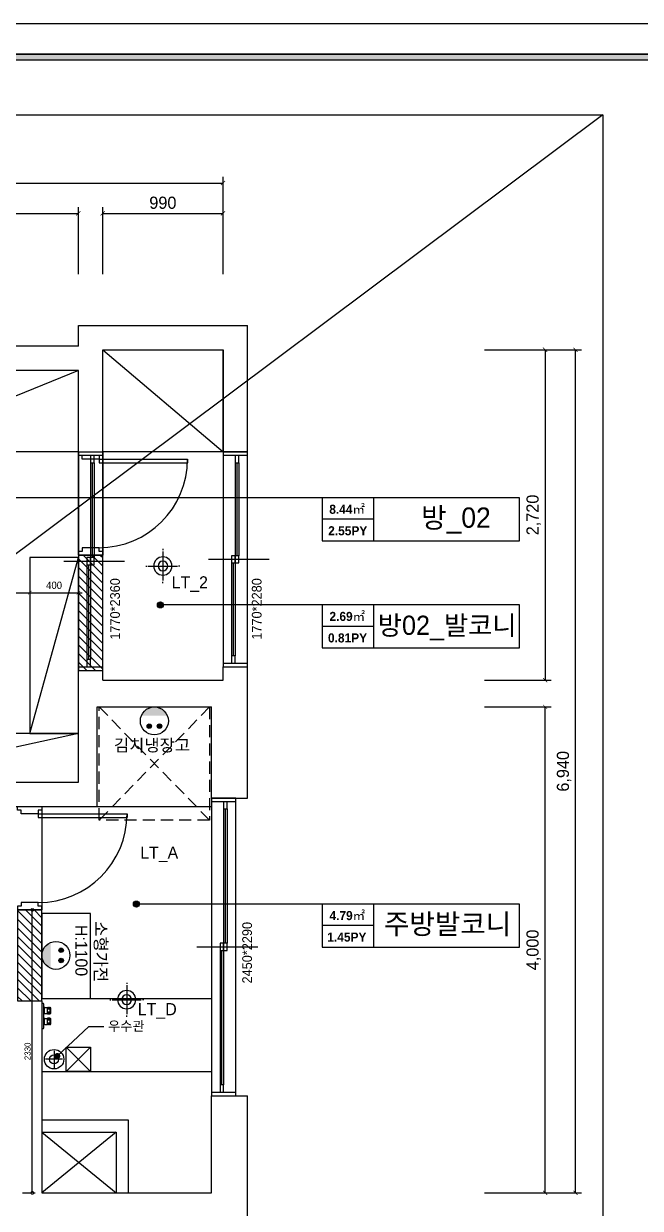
# Model space of a CAD drawing. Header units: inches. Extents: x 26859 to 99210, y 7818 to 34893.
# Drawn here: x 82439 to 87512, y 24642 to 34393 of the extents above; entities that cross this region are included whole.
import ezdxf
from ezdxf.enums import TextEntityAlignment as Align

# ---------------------------------------------------------------- set-up
doc = ezdxf.new("R2010")
doc.units = ezdxf.units.IN
doc.header["$LTSCALE"] = 100
doc.header["$MEASUREMENT"] = 0
doc.header["$PDSIZE"] = 700.071425
doc.linetypes.add('DASHEDX2', pattern=[1.5, 1, -0.5])
doc.linetypes.add('HID', pattern=[2.5, 1.5, -1])
for name, color, linetype in [('0-ELC TEXT', 7, 'Continuous'), ('03-TEXT', 3, 'Continuous'), ('06-FUR', 6, 'Continuous'), ('07-DIM', 1, 'Continuous'), ('07-DIM WAL', 5, 'Continuous'), ('08-HAT', 8, 'Continuous'), ('3.기호.계단선', 30, 'Continuous'), ('C-WALL1', 2, 'Continuous'), ('CEIL-DOOR', 6, 'Continuous'), ('F-SYM', 7, 'Continuous'), ('fin', 5, 'Continuous'), ('FORM(YOURNAME)-11', 1, 'Continuous'), ('HAT', 8, 'Continuous'), ('Layer 1', 7, 'Continuous'), ('RC-LIGHT', 7, 'Continuous'), ('U-LANP', 6, 'Continuous'), ('WAL NEW', 3, 'Continuous'), ('도면층2', 2, 'Continuous'), ('도면층4', 4, 'Continuous'), ('도면층5', 5, 'Continuous'), ('도면층8', 8, 'Continuous')]:
    doc.layers.add(name, color=color, linetype=linetype)
doc.styles.add('HY 울릉도 L', font='')
doc.styles.add('YOURNAME', font='HY울릉도M.TTF')
doc.styles.add('넥슨고딕', font='NEXONLv1GothicBold.ttf')
doc.styles.add('마감재', font='stylu.ttf')
doc.styles.add('스타일1', font='HY울릉도M.TTF')
doc.styles.add('코레일둥고', font='Korail_Round_Gothic_Medium.ttf')
doc.styles.get('HY 울릉도 L').set_extended_font_data('HY울릉도L')
doc.dimstyles.new('20', dxfattribs={"dimscale": 20, "dimtxt": 2.5, "dimasz": 2.5, "dimexe": 1.25, "dimexo": 2, "dimtad": 1, "dimdec": 0, "dimtxsty": '스타일1', "dimblk": 'DOTSMALL', "dimcen": 2.5, "dimclrd": 1, "dimclre": 1, "dimclrt": 7, "dimadec": 0, "dimazin": 0, "dimtfac": 1, "dimtdec": 0, "dimtix": 1, "dimtmove": 0, "dimatfit": 3, "dimldrblk": 'DOTSMALL', "dimfxl": 1.25, "dimarcsym": 0})
doc.dimstyles.new('30', dxfattribs={"dimscale": 30, "dimtxt": 2, "dimasz": 1, "dimexe": 1, "dimexo": 1, "dimgap": 1, "dimtad": 1, "dimdec": 0, "dimrnd": 0.05, "dimdsep": 46, "dimlunit": 6, "dimtxsty": 'HY 울릉도 L', "dimblk": 'ARCHTICK', "dimcen": 2.5, "dimdle": 1, "dimclrd": 133, "dimclre": 133, "dimclrt": 30, "dimadec": 0, "dimazin": 0, "dimtfac": 1, "dimtdec": 0, "dimtix": 1, "dimtmove": 2, "dimatfit": 3, "dimldrblk": 'ARCHTICK', "dimfxl": 1, "dimlwd": -1, "dimlwe": -1, "dimarcsym": 0})
doc.dimstyles.new('벽치수 Copy of DIM-50', dxfattribs={"dimscale": 50, "dimtxt": 2, "dimasz": 0.7, "dimexe": 1, "dimexo": 1, "dimgap": 0.7, "dimtad": 1, "dimdec": 0, "dimzin": 1, "dimdsep": 46, "dimlunit": 6, "dimtxsty": '마감재', "dimblk": 'ARCHTICK', "dimcen": -0.09, "dimclrd": 256, "dimclre": 256, "dimclrt": 3, "dimadec": 0, "dimazin": 0, "dimtfac": 1, "dimtdec": 0, "dimtix": 1, "dimtmove": 2, "dimatfit": 0, "dimldrblk": 'ARCHTICK', "dimfxl": 1, "dimtolj": 1, "dimtzin": 0, "dimarcsym": 0})
pattern_1 = [(315, (21093, 0), (35.35534, 35.35534), [])]

# ---------------------------------------------------------------- blocks, each defined once
blk = doc.blocks.new('FORM-PLAN')
at = {"layer": 'FORM(YOURNAME)-11'}
h = blk.add_hatch(color=256, dxfattribs=at)
h.dxf.hatch_style = 1
h.paths.add_polyline_path([(-71444, 55115), (10556, 55115), (10556, 54915), (-71444, 54915)])
h.paths.add_polyline_path([(-71444, -2085), (10556, -2085), (10556, -2285), (-71444, -2285)])
at = {"layer": 'Defpoints', "color": 158}
for points in [[(-71444, -2285), (10556, -2285), (10556, 55115), (-71444, 55115)], [(-69444, 53115), (-64, 53115), (-64, 1215), (-69444, 1215)]]:
    blk.add_lwpolyline(points, close=True, dxfattribs=at)
at = {"layer": 'FORM(YOURNAME)-11', "color": 250}
blk.add_lwpolyline([(-72444, -3285), (11556, -3285), (11556, 56115), (-72444, 56115)], close=True, dxfattribs=at)
at = {"layer": 'FORM(YOURNAME)-11'}
blk.add_lwpolyline([(-71444, 55115), (10556, 55115), (10556, 54915), (-71444, 54915)], close=True, dxfattribs=at)
at = {"layer": 'FORM(YOURNAME)-11', "color": 3, "style": 'YOURNAME'}
for tag, height, p in [('1', 450, (9905, 18188)), ('2', 450, (9905, 17544)), ('3', 450, (9905, 16257)), ('4', 450, (9905, 14326)), ('5', 515, (9905, 12009)), ('6', 515, (9905, 9757)), ('7', 515, (9905, 7504)), ('8', 515, (9905, 5252)), ('9', 515, (9905, 2999)), ('10', 515, (5655, 811)), ('11', 515, (9905, 747)), ('12', 515, (5655, -1441)), ('13', 515, (9905, -1441))]:
    blk.add_attdef(tag, text='', height=height, dxfattribs=at).set_placement(p, align=Align.MIDDLE_RIGHT)
blk = doc.blocks.new('_ArchTick')
at = {"color": 0, "linetype": 'ByBlock', "const_width": 0.15}
blk.add_lwpolyline([(-0.5, -0.5), (0.5, 0.5)], dxfattribs=at)
blk = doc.blocks.new('*D216')
at = {"layer": '07-DIM', "lineweight": -2}
for p, q in [((73768.8, 32331.2), (73768.8, 33131.2)), ((73768.8, 33081.2), (84078.8, 33081.2)), ((84078.8, 32331.2), (84078.8, 33131.2))]:
    blk.add_line(p, q, dxfattribs=at)
at = {"layer": 'Defpoints', "color": 0}
for p in [(84078.8, 33081.2), (73768.8, 32281.2), (84078.8, 32281.2)]:
    blk.add_point(p, dxfattribs=at)
at = {"layer": '07-DIM', "lineweight": -2, "xscale": 35, "yscale": 35, "zscale": 35, "rotation": 180}
blk.add_blockref('_ArchTick', (73768.8, 33081.2), dxfattribs=at)
at = {"layer": '07-DIM', "lineweight": -2, "xscale": 35, "yscale": 35, "zscale": 35}
blk.add_blockref('_ArchTick', (84078.8, 33081.2), dxfattribs=at)
at = {"layer": '07-DIM', "color": 3, "insert": (78923.8, 33175.5), "char_height": 100, "attachment_point": 5, "style": '마감재'}
blk.add_mtext('\\A1;10,310', dxfattribs=at)
blk = doc.blocks.new('*D217')
at = {"layer": '07-DIM', "lineweight": -2}
for p, q in [((80188.8, 32331.2), (80188.8, 32881.2)), ((82888.8, 32331.2), (82888.8, 32881.2)), ((80188.8, 32831.2), (82888.8, 32831.2))]:
    blk.add_line(p, q, dxfattribs=at)
at = {"layer": 'Defpoints', "color": 0}
for p in [(82888.8, 32831.2), (80188.8, 32281.2), (82888.8, 32281.2)]:
    blk.add_point(p, dxfattribs=at)
at = {"layer": '07-DIM', "lineweight": -2, "xscale": 35, "yscale": 35, "zscale": 35, "rotation": 180}
blk.add_blockref('_ArchTick', (80188.8, 32831.2), dxfattribs=at)
at = {"layer": '07-DIM', "lineweight": -2, "xscale": 35, "yscale": 35, "zscale": 35}
blk.add_blockref('_ArchTick', (82888.8, 32831.2), dxfattribs=at)
at = {"layer": '07-DIM', "color": 3, "insert": (81538.8, 32925.5), "char_height": 100, "attachment_point": 5, "style": '마감재'}
blk.add_mtext('\\A1;2,700', dxfattribs=at)
blk = doc.blocks.new('*D218')
at = {"layer": '07-DIM', "lineweight": -2}
for p, q in [((83088.8, 32331.2), (83088.8, 32881.2)), ((84078.8, 32331.2), (84078.8, 32881.2)), ((83088.8, 32831.2), (84078.8, 32831.2))]:
    blk.add_line(p, q, dxfattribs=at)
at = {"layer": 'Defpoints', "color": 0}
for p in [(84078.8, 32831.2), (83088.8, 32281.2), (84078.8, 32281.2)]:
    blk.add_point(p, dxfattribs=at)
at = {"layer": '07-DIM', "lineweight": -2, "xscale": 35, "yscale": 35, "zscale": 35, "rotation": 180}
blk.add_blockref('_ArchTick', (83088.8, 32831.2), dxfattribs=at)
at = {"layer": '07-DIM', "lineweight": -2, "xscale": 35, "yscale": 35, "zscale": 35}
blk.add_blockref('_ArchTick', (84078.8, 32831.2), dxfattribs=at)
at = {"layer": '07-DIM', "color": 3, "insert": (83583.8, 32918.2), "char_height": 100, "attachment_point": 5, "style": '마감재'}
blk.add_mtext('\\A1;990', dxfattribs=at)
blk = doc.blocks.new('*D221')
at = {"layer": '07-DIM', "lineweight": -2}
for p, q in [((86228.8, 31708.7), (87028.8, 31708.7)), ((86978.8, 24768.7), (86978.8, 31708.7)), ((86228.8, 24768.7), (87028.8, 24768.7))]:
    blk.add_line(p, q, dxfattribs=at)
at = {"layer": 'Defpoints', "color": 0}
for p in [(86178.8, 31708.7), (86978.8, 31708.7), (86178.8, 24768.7)]:
    blk.add_point(p, dxfattribs=at)
at = {"layer": '07-DIM', "lineweight": -2, "xscale": 35, "yscale": 35, "zscale": 35}
for p, rotation in [((86978.8, 31708.7), 90), ((86978.8, 24768.7), 270)]:
    blk.add_blockref('_ArchTick', p, dxfattribs=dict(at, rotation=rotation))
at = {"layer": '07-DIM', "color": 3, "insert": (86884.5, 28238.7), "char_height": 100, "attachment_point": 5, "rotation": 90, "style": '마감재'}
blk.add_mtext('\\A1;6,940', dxfattribs=at)
blk = doc.blocks.new('*D222')
at = {"layer": '07-DIM', "lineweight": -2}
for p, q in [((86228.8, 31708.7), (86778.8, 31708.7)), ((86728.8, 31708.7), (86728.8, 28988.7)), ((86228.8, 28988.7), (86778.8, 28988.7))]:
    blk.add_line(p, q, dxfattribs=at)
at = {"layer": 'Defpoints', "color": 0}
for p in [(86178.8, 31708.7), (86178.8, 28988.7), (86728.8, 28988.7)]:
    blk.add_point(p, dxfattribs=at)
at = {"layer": '07-DIM', "lineweight": -2, "xscale": 35, "yscale": 35, "zscale": 35}
for p, rotation in [((86728.8, 31708.7), 90), ((86728.8, 28988.7), 270)]:
    blk.add_blockref('_ArchTick', p, dxfattribs=dict(at, rotation=rotation))
at = {"layer": '07-DIM', "color": 3, "insert": (86634.5, 30348.7), "char_height": 100, "attachment_point": 5, "rotation": 90, "style": '마감재'}
blk.add_mtext('\\A1;2,720', dxfattribs=at)
blk = doc.blocks.new('*D223')
at = {"layer": '07-DIM', "lineweight": -2}
for p, q in [((86228.8, 28768.7), (86778.8, 28768.7)), ((86728.8, 24768.7), (86728.8, 28768.7)), ((86228.8, 24768.7), (86778.8, 24768.7))]:
    blk.add_line(p, q, dxfattribs=at)
at = {"layer": 'Defpoints', "color": 0}
for p in [(86178.8, 28768.7), (86728.8, 28768.7), (86178.8, 24768.7)]:
    blk.add_point(p, dxfattribs=at)
at = {"layer": '07-DIM', "lineweight": -2, "xscale": 35, "yscale": 35, "zscale": 35}
for p, rotation in [((86728.8, 28768.7), 90), ((86728.8, 24768.7), 270)]:
    blk.add_blockref('_ArchTick', p, dxfattribs=dict(at, rotation=rotation))
at = {"layer": '07-DIM', "color": 3, "insert": (86634.5, 26768.7), "char_height": 100, "attachment_point": 5, "rotation": 90, "style": '마감재'}
blk.add_mtext('\\A1;4,000', dxfattribs=at)
blk = doc.blocks.new('A$C004A4CAE')
at = {"layer": 'fin', "color": 6}
for p, q in [((0, 0), (0, 5)), ((200, 15), (10, 15)), ((36, 69), (36, 70)), ((84, 69), (36, 69)), ((51, 63), (36, 63)), ((51, 57), (36, 57)), ((51, 51), (36, 51)), ((36, 23), (36, 45)), ((84, 45), (36, 45)), ((82, 72), (38, 72)), ((82, 21), (38, 21)), ((43, 15), (43, 21)), ((84, 63), (69, 63)), ((84, 57), (69, 57)), ((84, 51), (69, 51)), ((77, 15), (77, 21)), ((84, 69), (84, 70)), ((84, 23), (84, 45)), ((126, 69), (126, 70)), ((174, 69), (126, 69)), ((141, 63), (126, 63)), ((141, 57), (126, 57)), ((141, 51), (126, 51)), ((174, 45), (126, 45)), ((126, 23), (126, 45)), ((172, 72), (128, 72)), ((172, 21), (128, 21)), ((133, 15), (133, 21)), ((174, 63), (159, 63)), ((174, 57), (159, 57)), ((174, 51), (159, 51)), ((167, 15), (167, 21)), ((174, 69), (174, 70)), ((174, 23), (174, 45)), ((210, 0), (210, 5))]:
    blk.add_line(p, q, dxfattribs=at)
for centre, radius, start, end in [((10, 5), 10, 90, 180), ((36, 66), 3, 90, 270), ((36, 60), 3, 90, 270), ((36, 54), 3, 90, 270), ((36, 48), 3, 90, 270), ((38, 70), 2, 90, 180), ((38, 23), 2, 180, 270), ((51, 66), 3, 90, 270), ((51, 60), 3, 90, 270), ((51, 54), 3, 90, 270), ((51, 48), 3, 90, 270), ((69, 66), 3, 270, 90), ((69, 60), 3, 270, 90), ((69, 54), 3, 270, 90), ((69, 48), 3, 270, 90), ((82, 70), 2, 0, 90), ((82, 23), 2, 270, 0), ((84, 66), 3, 270, 90), ((84, 60), 3, 270, 90), ((84, 54), 3, 270, 90), ((84, 48), 3, 270, 90), ((126, 66), 3, 90, 270), ((126, 60), 3, 90, 270), ((126, 54), 3, 90, 270), ((126, 48), 3, 90, 270), ((128, 70), 2, 90, 180), ((128, 23), 2, 180, 270), ((141, 66), 3, 90, 270), ((141, 60), 3, 90, 270), ((141, 54), 3, 90, 270), ((141, 48), 3, 90, 270), ((159, 66), 3, 270, 90), ((159, 60), 3, 270, 90), ((159, 54), 3, 270, 90), ((159, 48), 3, 270, 90), ((172, 70), 2, 0, 90), ((172, 23), 2, 270, 0), ((174, 66), 3, 270, 90), ((174, 60), 3, 270, 90), ((174, 54), 3, 270, 90), ((174, 48), 3, 270, 90), ((200, 5), 10, 0, 90)]:
    blk.add_arc(centre, radius, start, end, dxfattribs=at)
blk = doc.blocks.new('fffsere')
for p, q in [((61421.1, 27948.7), (62361.1, 27948.7)), ((60966.1, 25768.7), (62361.1, 25768.7))]:
    blk.add_line(p, q)
at = {"color": 8}
for p, q in [((61366.1, 25768.7), (61166.1, 25968.7)), ((61366.1, 25968.7), (61166.1, 25768.7))]:
    blk.add_line(p, q, dxfattribs=at)
blk.add_lwpolyline([(61366.1, 25768.7), (61166.1, 25768.7), (61166.1, 25968.7), (61366.1, 25968.7)], close=True, dxfattribs=at)
blk.add_circle((61066.1, 25868.7), 80, dxfattribs=at)
at = {"layer": 'C-WALL1'}
for p, q in [((61266.1, 30868.7), (61266.1, 31538.7)), ((61266.1, 28148.7), (61266.1, 29068.7))]:
    blk.add_line(p, q, dxfattribs=at)
at = {"layer": 'Layer 1'}
blk.add_circle((61066.1, 25868.7), 37.5, dxfattribs=at)
at = {"layer": '도면층2'}
for p, q in [((61266.1, 31908.7), (62656.1, 31908.7)), ((61266.1, 31738.7), (61266.1, 31908.7)), ((62656.1, 30868.7), (62656.1, 31908.7)), ((61266.1, 31738.7), (58566.1, 31738.7)), ((61466.1, 30868.7), (61466.1, 31708.7)), ((61466.1, 31708.7), (62456.1, 31708.7)), ((62456.1, 30868.7), (62456.1, 31708.7)), ((61266.1, 31538.7), (59626.1, 31538.7)), ((61266.1, 30868.7), (61466.1, 30868.7)), ((62456.1, 30868.7), (62656.1, 30868.7)), ((61266.1, 29068.7), (61466.1, 29068.7)), ((61466.1, 28988.7), (61466.1, 29068.7)), ((62456.1, 28988.7), (62456.1, 29098.7)), ((62456.1, 29098.7), (62656.1, 29098.7)), ((62656.1, 28018.7), (62656.1, 29098.7)), ((61466.1, 28988.7), (62456.1, 28988.7)), ((61421.1, 27948.7), (61421.1, 28768.7)), ((61421.1, 28768.7), (62361.1, 28768.7)), ((62361.1, 28018.7), (62361.1, 28768.7)), ((58566.1, 28148.7), (61266.1, 28148.7)), ((62361.1, 28018.7), (62656.1, 28018.7)), ((62361.1, 28018.7), (62561.1, 28018.7)), ((58366.1, 27948.7), (61421.1, 27948.7)), ((60766.1, 26348.7), (60966.1, 26348.7)), ((60966.1, 26348.7), (60966.1, 24768.7)), ((62361.1, 25568.7), (62656.1, 25568.7)), ((62361.1, 24768.7), (62361.1, 25568.7)), ((62361.1, 25568.7), (62561.1, 25568.7)), ((62656.1, 24568.7), (62656.1, 25568.7)), ((60966.1, 25368.7), (61676.1, 25368.7)), ((61676.1, 25368.7), (61676.1, 24768.7)), ((60966.1, 25268.7), (61576.1, 25268.7)), ((61576.1, 25268.7), (61576.1, 24768.7)), ((60966.1, 24768.7), (62361.1, 24768.7))]:
    blk.add_line(p, q, dxfattribs=at)
at = {"layer": '도면층4'}
for p, q in [((61266.1, 30868.7), (61266.1, 29068.7)), ((61466.1, 30838.7), (61266.1, 30838.7)), ((61466.1, 29068.7), (61466.1, 30868.7)), ((62656.1, 30868.7), (62456.1, 30868.7)), ((62456.1, 30868.7), (62456.1, 29098.7)), ((62656.1, 30838.7), (62456.1, 30838.7)), ((62656.1, 29098.7), (62656.1, 30868.7)), ((61381.1, 29998.7), (61381.1, 30778.7)), ((62571.1, 30013.7), (62571.1, 30778.7)), ((61146.1, 29968.7), (61646.1, 29968.7)), ((61351.1, 29158.7), (61351.1, 29938.7)), ((62336.1, 29983.7), (62836.1, 29983.7)), ((62541.1, 29188.7), (62541.1, 29953.7)), ((61266.1, 29098.7), (61466.1, 29098.7)), ((62456.1, 29128.7), (62656.1, 29128.7)), ((62456.1, 29098.7), (62656.1, 29098.7)), ((62561.1, 28018.7), (62361.1, 28018.7)), ((62361.1, 28018.7), (62361.1, 25568.7)), ((62561.1, 27988.7), (62361.1, 27988.7)), ((62561.1, 25568.7), (62561.1, 28018.7)), ((62476.1, 26823.7), (62476.1, 27928.7)), ((62241.1, 26793.7), (62741.1, 26793.7)), ((62446.1, 25658.7), (62446.1, 26763.7)), ((62361.1, 25598.7), (62561.1, 25598.7)), ((62361.1, 25568.7), (62561.1, 25568.7))]:
    blk.add_line(p, q, dxfattribs=at)
for points in [[(61366.1, 30778.7), (61396.1, 30778.7), (61396.1, 30838.7), (61366.1, 30838.7)], [(62556.1, 30778.7), (62586.1, 30778.7), (62586.1, 30838.7), (62556.1, 30838.7)], [(61336.1, 29938.7), (61366.1, 29938.7), (61366.1, 29998.7), (61336.1, 29998.7)], [(61366.1, 29938.7), (61396.1, 29938.7), (61396.1, 29998.7), (61366.1, 29998.7)], [(62526.1, 29953.7), (62556.1, 29953.7), (62556.1, 30013.7), (62526.1, 30013.7)], [(62556.1, 29953.7), (62586.1, 29953.7), (62586.1, 30013.7), (62556.1, 30013.7)], [(61336.1, 29098.7), (61366.1, 29098.7), (61366.1, 29158.7), (61336.1, 29158.7)], [(62526.1, 29128.7), (62556.1, 29128.7), (62556.1, 29188.7), (62526.1, 29188.7)], [(62461.1, 27928.7), (62491.1, 27928.7), (62491.1, 27988.7), (62461.1, 27988.7)], [(62431.1, 26763.7), (62461.1, 26763.7), (62461.1, 26823.7), (62431.1, 26823.7)], [(62461.1, 26763.7), (62491.1, 26763.7), (62491.1, 26823.7), (62461.1, 26823.7)], [(62431.1, 25598.7), (62461.1, 25598.7), (62461.1, 25658.7), (62431.1, 25658.7)]]:
    blk.add_lwpolyline(points, close=True, dxfattribs=at)
blk.add_lwpolyline([(61092.6, 25895.1), (61351.9, 26137.2), (61474.9, 26137.2)], dxfattribs=at)
at = {"layer": '도면층4', "const_width": 25}
blk.add_lwpolyline([(61105.1, 25895.1, -1), (61080.1, 25895.1, -1)], format="xyb", close=True, dxfattribs=at)
at = {"layer": '도면층5'}
for p, q in [((61366.1, 30778.7), (61366.1, 29998.7)), ((61396.1, 30778.7), (61396.1, 29998.7)), ((62556.1, 30778.7), (62556.1, 30013.7)), ((62586.1, 30778.7), (62586.1, 30013.7)), ((61336.1, 29938.7), (61336.1, 29158.7)), ((61366.1, 29938.7), (61366.1, 29158.7)), ((62526.1, 29953.7), (62526.1, 29188.7)), ((62556.1, 29953.7), (62556.1, 29188.7)), ((62461.1, 27928.7), (62461.1, 26823.7)), ((62491.1, 27928.7), (62491.1, 26823.7)), ((62431.1, 26763.7), (62431.1, 25658.7)), ((62461.1, 26763.7), (62461.1, 25658.7)), ((61066.1, 25938.7), (61066.1, 25798.7)), ((61136.1, 25868.7), (60996.1, 25868.7))]:
    blk.add_line(p, q, dxfattribs=at)
at = {"layer": '도면층8'}
for p, q in [((60966.1, 25268.7), (61576.1, 24768.7)), ((61576.1, 25268.7), (60966.1, 24768.7))]:
    blk.add_line(p, q, dxfattribs=at)
at = {"rotation": 270}
blk.add_blockref('A$C004A4CAE', (60966.1, 26329.6), dxfattribs=at)
at = {"layer": '06-FUR', "color": 7, "linetype": 'DASHEDX2', "style": '코레일둥고'}
blk.add_text('우수관', height=80, dxfattribs=at).set_placement((61509.6, 26101.8))
at = {"layer": '도면층4', "style": '코레일둥고'}
for s, p in [('1770*2360', (61607.5, 29322.1)), ('1770*2280', (62773.1, 29322.1)), ('2450*2290', (62694.1, 26492.5))]:
    blk.add_text(s, height=80, rotation=90, dxfattribs=at).set_placement(p)
blk = doc.blocks.new('FFFF')
at = {"layer": 'WAL NEW'}
h = blk.add_hatch(dxfattribs=at)
h.set_pattern_fill('_USER', color=256, scale=50, angle=-45, pattern_type=0)
h.set_pattern_definition(pattern_1)
h.paths.add_polyline_path([(82766.1, 29068.7), (82966.1, 29068.7), (82966.1, 30018.7), (82766.1, 30018.7)])
h = blk.add_hatch(dxfattribs=at)
h.set_pattern_fill('_USER', color=256, scale=50, angle=-45, pattern_type=0)
h.set_pattern_definition(pattern_1)
h.paths.add_polyline_path([(82266.1, 27098.7), (82466.1, 27098.7), (82466.1, 26348.7), (82266.1, 26348.7)])
h.paths.add_polyline_path([(73646.1, 24008.7), (73646.1, 24208.7), (74646.1, 24208.7), (74646.1, 24008.7)])
h.paths.add_polyline_path([(74466.1, 28163.7), (74646.1, 28163.7), (74646.1, 27963.7), (74466.1, 27963.7)])
at = {"layer": '06-FUR', "color": 8}
for p, q in [((82966.1, 31708.7), (83956.1, 30868.7)), ((82766.1, 31538.7), (81126.1, 30868.7)), ((82766.1, 30868.7), (81126.1, 30868.7)), ((82366.1, 28548.7), (82766.1, 29998.7)), ((82766.1, 28548.7), (80906.1, 28148.7)), ((82466.1, 26368.7), (83861.1, 26368.7)), ((82466.1, 25768.7), (83861.1, 25768.7))]:
    blk.add_line(p, q, dxfattribs=at)
at = {"layer": '06-FUR', "color": 8, "linetype": 'DASHEDX2'}
for p, q in [((82937.1, 28768.7), (83845.1, 27836.7)), ((83845.1, 28768.7), (82937.1, 27836.7))]:
    blk.add_line(p, q, dxfattribs=at)
at = {"layer": '06-FUR', "color": 8}
for points in [[(83956.1, 30868.7), (82966.1, 30868.7), (82966.1, 31708.7), (83956.1, 31708.7)], [(82366.1, 28548.7), (82766.1, 28548.7), (82766.1, 29998.7), (82366.1, 29998.7)], [(80904, 28548.7), (80906.1, 28148.7), (82766.1, 28148.7), (82766.1, 28548.7)], [(82466.1, 26368.7), (82866.1, 26368.7), (82866.1, 27068.7), (82466.1, 27068.7)]]:
    blk.add_lwpolyline(points, close=True, dxfattribs=at)
at = {"layer": '06-FUR', "color": 8, "linetype": 'DASHEDX2'}
blk.add_lwpolyline([(83845.1, 27836.7), (82937.1, 27836.7), (82937.1, 28768.7), (83845.1, 28768.7)], close=True, dxfattribs=at)
at = {"layer": 'WAL NEW'}
for points in [[(82766.1, 29068.7), (82966.1, 29068.7), (82966.1, 30018.7), (82766.1, 30018.7)], [(82266.1, 26348.7), (82466.1, 26348.7), (82466.1, 27098.7), (82266.1, 27098.7)]]:
    blk.add_lwpolyline(points, close=True, dxfattribs=at)
at = {"layer": '도면층4'}
for p, q in [((82766.1, 30018.7), (82766.1, 30868.7)), ((82966.1, 30868.7), (82966.1, 30018.7)), ((82933.6, 30808.7), (83664.2, 30808.7)), ((82936.1, 30808.7), (82936.1, 30778.7)), ((82936.1, 30778.7), (83666.1, 30778.7)), ((83664.2, 30808.7), (83664.2, 30778.7)), ((82966.1, 30018.7), (82766.1, 30018.7)), ((82436.1, 27888.7), (83166.6, 27888.7)), ((82436.1, 27888.7), (82436.1, 27858.7)), ((82466.1, 27948.7), (82466.1, 27098.7)), ((83166.6, 27888.7), (83166.6, 27858.7)), ((82436.1, 27858.7), (83166.1, 27858.7)), ((82466.1, 27098.7), (82266.1, 27098.7))]:
    blk.add_line(p, q, dxfattribs=at)
for points in [[(82966.1, 30868.7), (82966.1, 30838.7), (82936.1, 30838.7), (82936.1, 30808.7), (82796.1, 30808.7), (82796.1, 30838.7), (82766.1, 30838.7), (82766.1, 30868.7), (82966.1, 30868.7)], [(82966.1, 30018.7), (82966.1, 30048.7), (82936.1, 30048.7), (82936.1, 30078.7), (82796.1, 30078.7), (82796.1, 30048.7), (82766.1, 30048.7), (82766.1, 30018.7), (82966.1, 30018.7)], [(82466.1, 27948.7), (82466.1, 27918.7), (82436.1, 27918.7), (82436.1, 27888.7), (82296.1, 27888.7), (82296.1, 27918.7), (82266.1, 27918.7), (82266.1, 27948.7), (82466.1, 27948.7)], [(82466.1, 27098.7), (82466.1, 27128.7), (82436.1, 27128.7), (82436.1, 27158.7), (82296.1, 27158.7), (82296.1, 27128.7), (82266.1, 27128.7), (82266.1, 27098.7), (82466.1, 27098.7)]]:
    blk.add_lwpolyline(points, dxfattribs=at)
at = {"layer": '도면층5'}
for centre in [(82933.6, 30808.7), (82436.1, 27888.7)]:
    blk.add_arc(centre, 730, 270, 0, dxfattribs=at)
blk.add_blockref('fffsere', (21500, 0))
blk = doc.blocks.new('*D255')
at = {"layer": '07-DIM WAL', "color": 133}
for p, q in [((81308.8, 29708.7), (82518.8, 29708.7)), ((81338.8, 29678.7), (81338.8, 29678.7)), ((82488.8, 29678.7), (82488.8, 29678.7))]:
    blk.add_line(p, q, dxfattribs=at)
at = {"layer": 'Defpoints', "color": 0}
for p in [(81338.8, 29708.7), (82488.8, 29708.7), (82488.8, 29708.7)]:
    blk.add_point(p, dxfattribs=at)
at = {"layer": '07-DIM WAL', "color": 133, "xscale": 30, "yscale": 30, "zscale": 30, "rotation": 180}
blk.add_blockref('_ArchTick', (81338.8, 29708.7), dxfattribs=at)
at = {"layer": '07-DIM WAL', "color": 133, "xscale": 30, "yscale": 30, "zscale": 30}
blk.add_blockref('_ArchTick', (82488.8, 29708.7), dxfattribs=at)
at = {"layer": '07-DIM WAL', "color": 30, "insert": (81913.8, 29774.6), "char_height": 60, "attachment_point": 5, "style": 'HY 울릉도 L'}
blk.add_mtext('1,150', dxfattribs=at)
blk = doc.blocks.new('*D256')
at = {"layer": '07-DIM WAL', "color": 133}
for p, q in [((82458.8, 29708.7), (82918.8, 29708.7)), ((82488.8, 29678.7), (82488.8, 29678.7)), ((82888.8, 29678.7), (82888.8, 29678.7))]:
    blk.add_line(p, q, dxfattribs=at)
at = {"layer": 'Defpoints', "color": 0}
for p in [(82488.8, 29708.7), (82888.8, 29708.7), (82888.8, 29708.7)]:
    blk.add_point(p, dxfattribs=at)
at = {"layer": '07-DIM WAL', "color": 133, "xscale": 30, "yscale": 30, "zscale": 30, "rotation": 180}
blk.add_blockref('_ArchTick', (82488.8, 29708.7), dxfattribs=at)
at = {"layer": '07-DIM WAL', "color": 133, "xscale": 30, "yscale": 30, "zscale": 30}
blk.add_blockref('_ArchTick', (82888.8, 29708.7), dxfattribs=at)
at = {"layer": '07-DIM WAL', "color": 30, "insert": (82688.8, 29769.9), "char_height": 60, "attachment_point": 5, "style": 'HY 울릉도 L'}
blk.add_mtext('400', dxfattribs=at)
blk = doc.blocks.new('매입등')
at = {"layer": 'HAT', "color": 1}
for p, q in [((0, 140), (0, 130)), ((0, 120), (0, -120)), ((-140, 0), (-130, 0)), ((120, 0), (-120, 0)), ((140, 0), (130, 0)), ((-140, 0), (-130, 0)), ((0, -140), (0, -130))]:
    blk.add_line(p, q, dxfattribs=at)
blk.add_circle((0, 0), 40, dxfattribs=at)
at = {"layer": 'U-LANP'}
blk.add_circle((0, 0), 75, dxfattribs=at)
blk = doc.blocks.new('A$C59950440')
at = {"layer": 'CEIL-DOOR'}
blk.add_blockref('매입등', (140, 140), dxfattribs=at)
blk = doc.blocks.new('_DOTSMALL')
at = {"color": 0, "linetype": 'ByBlock', "const_width": 0.5}
blk.add_lwpolyline([(-0.0625, 0, 1), (0.0625, 0, 1)], format="xyb", close=True, dxfattribs=at)
blk = doc.blocks.new('*D521')
at = {"layer": '08-HAT', "color": 1, "lineweight": -2}
for p, q in [((82428.8, 27098.7), (82534.4, 27098.7)), ((82509.4, 24768.7), (82509.4, 27098.7)), ((82428.8, 24768.7), (82534.4, 24768.7))]:
    blk.add_line(p, q, dxfattribs=at)
at = {"layer": 'Defpoints', "color": 0}
for p in [(82388.8, 27098.7), (82509.4, 27098.7), (82388.8, 24768.7)]:
    blk.add_point(p, dxfattribs=at)
at = {"layer": '08-HAT', "color": 1, "lineweight": -2, "xscale": 50, "yscale": 50, "zscale": 50}
for p, rotation in [((82509.4, 27098.7), 90), ((82509.4, 24768.7), 270)]:
    blk.add_blockref('_DOTSMALL', p, dxfattribs=dict(at, rotation=rotation))
at = {"layer": '08-HAT', "color": 7, "insert": (82470.9, 25933.7), "char_height": 50, "attachment_point": 5, "rotation": 90, "style": '스타일1'}
blk.add_mtext('2330', dxfattribs=at)

msp = doc.modelspace()

# ---------------------------------------------------------------- hatches: boundary and pattern name
at = {"layer": '0-ELC TEXT'}
h = msp.add_hatch(color=256, dxfattribs=at)
h.dxf.hatch_style = 1
edge = h.paths.add_edge_path()
edge.add_arc((83563.5, 29608), 25, 0, 360)
h = msp.add_hatch(color=256, dxfattribs=at)
h.dxf.hatch_style = 1
edge = h.paths.add_edge_path()
edge.add_arc((83366, 27145.5), 25, 0, 360)
at = {"layer": 'RC-LIGHT'}
h = msp.add_hatch(color=10, dxfattribs=at)
edge = h.paths.add_edge_path()
edge.add_line((83620.5, 28696.7), (83407.2, 28696.7))
edge.add_ellipse((83513.8, 28653.7), major_axis=(81.3, -81.3), ratio=1, start_angle=66.95778, end_angle=203.04222, ccw=False)
h = msp.add_hatch(color=10, dxfattribs=at)
edge = h.paths.add_edge_path()
edge.add_arc((83471.8, 28610.7), 18.3, -180, 180, ccw=False)
h = msp.add_hatch(color=10, dxfattribs=at)
edge = h.paths.add_edge_path()
edge.add_arc((83555.9, 28610.7), 18.3, -180, 180, ccw=False)
h = msp.add_hatch(color=10, dxfattribs=at)
edge = h.paths.add_edge_path()
edge.add_line((82660.8, 26830.3), (82660.8, 26617))
edge.add_ellipse((82703.8, 26723.7), major_axis=(81.3, 81.3), ratio=1, start_angle=66.95778, end_angle=203.04222, ccw=False)
h = msp.add_hatch(color=10, dxfattribs=at)
edge = h.paths.add_edge_path()
edge.add_arc((82746.8, 26765.7), 18.3, -180, 180, ccw=False)
h = msp.add_hatch(color=10, dxfattribs=at)
edge = h.paths.add_edge_path()
edge.add_arc((82746.8, 26681.6), 18.3, -180, 180, ccw=False)

# ---------------------------------------------------------------- linework, layer by layer
at = {"layer": '0-ELC TEXT'}
for p, q in [((84894.6, 30490), (81738.5, 30490)), ((85319.2, 30136.2), (85319.2, 30490)), ((85319.2, 30313.1), (84894.6, 30313.1)), ((84894.6, 29608), (83563.5, 29608)), ((85319.2, 29254.2), (85319.2, 29608)), ((85319.2, 29431.1), (84894.6, 29431.1)), ((84894.6, 27145.5), (83366, 27145.5)), ((85319.2, 26791.7), (85319.2, 27145.5)), ((85319.2, 26968.6), (84894.6, 26968.6))]:
    msp.add_line(p, q, dxfattribs=at)
for points in [[(86519.2, 30490), (84894.6, 30490), (84894.6, 30136.2), (86519.2, 30136.2)], [(86519.2, 29608), (84894.6, 29608), (84894.6, 29254.2), (86519.2, 29254.2)], [(86519.2, 27145.5), (84894.6, 27145.5), (84894.6, 26791.7), (86519.2, 26791.7)]]:
    msp.add_lwpolyline(points, close=True, dxfattribs=at)
for centre in [(83563.5, 29608), (83366, 27145.5)]:
    msp.add_circle(centre, 25, dxfattribs=at)
at = {"layer": '07-DIM WAL'}
msp.add_line((87204.9, 33642.6), (69859.9, 20667.6), dxfattribs=at)
at = {"layer": 'RC-LIGHT', "color": 10}
for centre, radius in [((83513.8, 28653.7), 115), ((83471.8, 28610.7), 18.3), ((83555.9, 28610.7), 18.3), ((82703.8, 26723.7), 115), ((82746.8, 26765.7), 18.3), ((82746.8, 26681.6), 18.3)]:
    msp.add_circle(centre, radius, dxfattribs=at)

# ---------------------------------------------------------------- block references
msp.add_blockref('FFFF', (122.8, 0))
at = {"layer": 'F-SYM', "xscale": 0.2500000000000001, "yscale": 0.2500000000000001, "zscale": 0.2500000000000001}
msp.add_blockref('FORM-PLAN', (87221, 20363.8), dxfattribs=at)
at = {"layer": 'RC-LIGHT', "xscale": -1}
for p in [(83723.8, 29788.7), (83426.3, 26218.7)]:
    msp.add_blockref('A$C59950440', p, dxfattribs=at)

# ---------------------------------------------------------------- texts
at = {"layer": '03-TEXT'}
for s, height, style, p in [('8.44㎡', 75, '넥슨고딕', (85099.7, 30358.2)), ('방_02', 166.67, '코레일둥고', (85995.3, 30243.7)), ('2.55PY', 75, '넥슨고딕', (85104.8, 30181.3)), ('2.69㎡', 75, '넥슨고딕', (85101.1, 29476.2)), ('방02_발코니', 158.33, '코레일둥고', (85922.8, 29361.7)), ('0.81PY', 75, '넥슨고딕', (85103.2, 29299.3)), ('4.79㎡', 75, '넥슨고딕', (85101.2, 27013.7)), ('주방발코니', 166.67, '코레일둥고', (85926, 26899.2)), ('1.45PY', 75, '넥슨고딕', (85097.7, 26836.8))]:
    msp.add_text(s, height=height, dxfattribs=dict(at, style=style)).set_placement(p, align=Align.CENTER)
at = {"layer": '3.기호.계단선', "linetype": 'HID', "style": '코레일둥고'}
for s, p in [('LT_2', (83656.3, 29744)), ('LT_A', (83397.3, 27519.8)), ('LT_D', (83378, 26230.8))]:
    msp.add_text(s, height=100, dxfattribs=at).set_placement(p)
at = {"layer": 'RC-LIGHT', "color": 10, "style": '코레일둥고'}
msp.add_text('김치냉장고', height=100, dxfattribs=at).set_placement((83180.5, 28503.5), align=Align.TOP_LEFT)
for s, p in [('H:1100', (82963.5, 26974.3)), ('소형가전', (83123.3, 27004.4))]:
    msp.add_text(s, height=100, rotation=270, dxfattribs=at).set_placement(p, align=Align.TOP_LEFT)

# ---------------------------------------------------------------- dimensions: what is measured, and where the dimension line sits
at = {"layer": '07-DIM'}
for base, p1, p2, angle, picture, middle in [((84078.8, 33081.2), (73768.8, 32281.2), (84078.8, 32281.2), 0, '*D216', (78923.8, 33175.5)), ((82888.8, 32831.2), (80188.8, 32281.2), (82888.8, 32281.2), 0, '*D217', (81538.8, 32925.5)), ((84078.8, 32831.2), (83088.8, 32281.2), (84078.8, 32281.2), 0, '*D218', (83583.8, 32918.2)), ((86978.8, 31708.7), (86178.8, 24768.7), (86178.8, 31708.7), 90, '*D221', (86884.5, 28238.7)), ((86728.8, 28988.7), (86178.8, 31708.7), (86178.8, 28988.7), 90, '*D222', (86634.5, 30348.7)), ((86728.8, 28768.7), (86178.8, 24768.7), (86178.8, 28768.7), 90, '*D223', (86634.5, 26768.7))]:
    dim = msp.add_linear_dim(base=base, p1=p1, p2=p2, angle=angle, dimstyle='벽치수 Copy of DIM-50', dxfattribs=at)
    dim.commit()
    dim.dimension.update_dxf_attribs({"geometry": picture, "text_midpoint": middle})
at = {"layer": '07-DIM WAL'}
for base, p1, p2, picture, middle in [((82488.8, 29708.7), (81338.8, 29708.7), (82488.8, 29708.7), '*D255', (81913.8, 29774.6)), ((82888.8, 29708.7), (82488.8, 29708.7), (82888.8, 29708.7), '*D256', (82688.8, 29769.9))]:
    dim = msp.add_linear_dim(base=base, p1=p1, p2=p2, angle=180, dimstyle='30', override={"dimfxl": 1.25, "dimarcsym": 2}, dxfattribs=at)
    dim.commit()
    dim.dimension.update_dxf_attribs({"geometry": picture, "text_midpoint": middle})
at = {"layer": '08-HAT'}
dim = msp.add_linear_dim(base=(82509.4, 27098.7), p1=(82388.8, 24768.7), p2=(82388.8, 27098.7), angle=90, dimstyle='20', override={"dimarcsym": 2}, dxfattribs=at)
dim.commit()
dim.dimension.update_dxf_attribs({"geometry": '*D521', "text_midpoint": (82470.9, 25933.7)})

doc.saveas('drawing.dxf')
